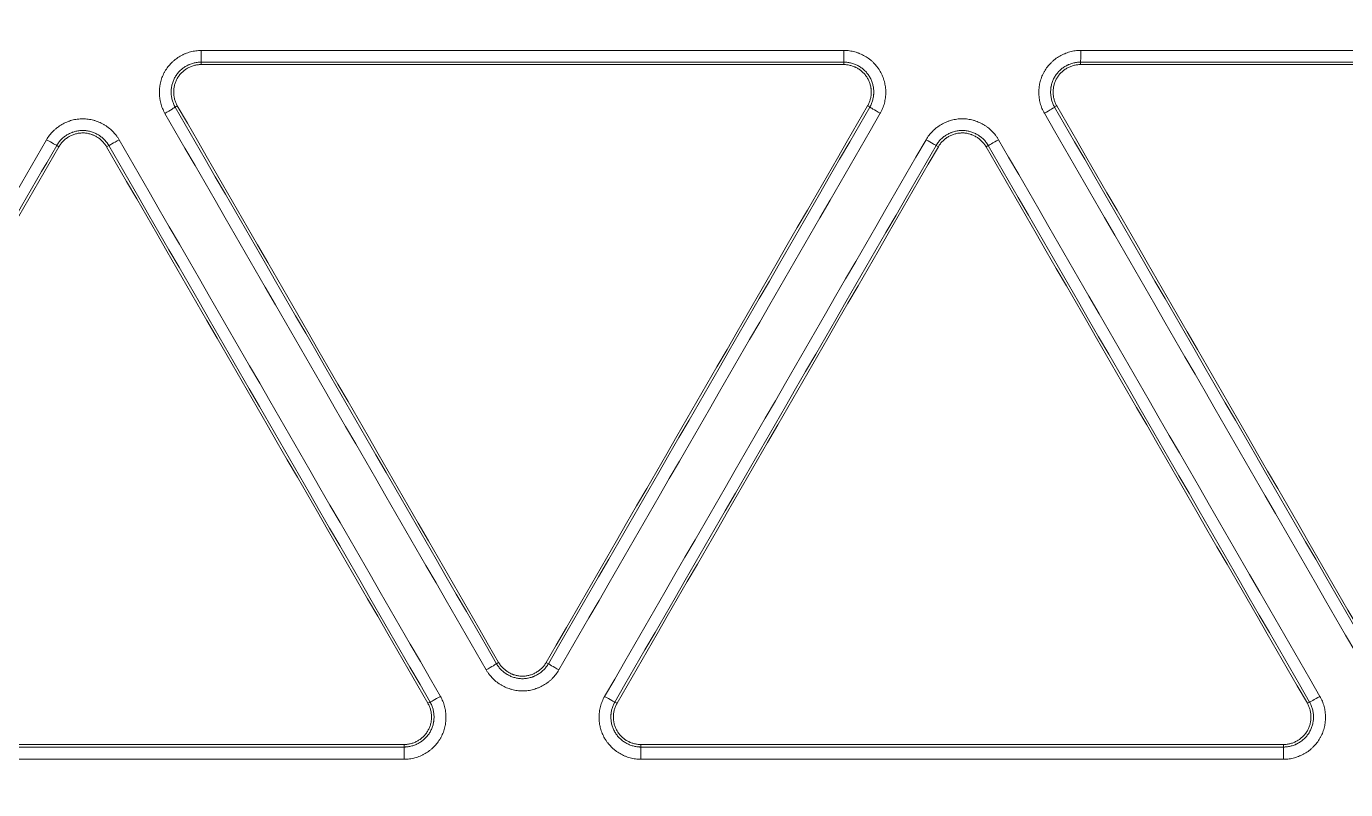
# Model space of a CAD drawing. Header units: inches. Extents: x 405346 to 489838, y -25612 to 14934.
# Drawn here: x 467329.5 to 467382, y 4139.4 to 4169.8 of the extents above; entities that cross this region are included whole.
import ezdxf

# ---------------------------------------------------------------- set-up
doc = ezdxf.new("R2010")
doc.units = ezdxf.units.IN
doc.header["$LTSCALE"] = 200
doc.header["$MEASUREMENT"] = 0
doc.linetypes.add('DH-HID2', pattern=[1.2, 0.8, -0.4])
doc.layers.add('FU-FURM', color=251, linetype='DH-HID2')
doc.layers.add('SS-EQ', color=2, linetype='Continuous', lineweight=20)

# ---------------------------------------------------------------- blocks, each defined once
blk = doc.blocks.new('FLLLL')
at = {"layer": 'FU-FURM'}
blk.add_arc((467631.305, 3335.773), 213.601, 91.35671, 179.233, dxfattribs=at)
blk = doc.blocks.new('4way무풍')
at = {"layer": 'SS-EQ'}
for p, q in [((92.203, -153.066), (92.203, -153.166)), ((117.778, -153.166), (117.778, -153.066)), ((127.2, -153.066), (127.2, -153.166)), ((91.255, -154.808), (91.169, -154.858)), ((118.812, -154.857), (118.726, -154.808)), ((126.252, -154.808), (126.165, -154.858)), ((86.544, -156.433), (86.457, -156.383)), ((88.526, -156.383), (88.44, -156.433)), ((121.541, -156.433), (121.454, -156.383)), ((123.523, -156.383), (123.437, -156.433)), ((103.956, -177.006), (104.043, -176.956)), ((105.938, -176.956), (106.024, -177.006)), ((101.227, -178.582), (101.314, -178.532)), ((108.667, -178.532), (108.754, -178.582)), ((136.224, -178.582), (136.31, -178.532)), ((100.279, -180.323), (100.279, -180.223)), ((109.701, -180.223), (109.701, -180.323)), ((135.276, -180.323), (135.276, -180.223))]:
    blk.add_line(p, q, dxfattribs=at)
for centre, major_axis, ratio, start_param, end_param in [((92.203, -152.592), (0, 0.474), 0.007835, 3.1765, 4.687672), ((117.778, -152.592), (0, -0.474), 0.010724, 0.034909, 1.548769), ((127.2, -152.592), (0, 0.474), 0.012055, 3.176502, 4.691646), ((90.758, -155.094), (-0.41, -0.237), 0.025637, 1.564613, 3.106675), ((119.222, -155.094), (-0.41, 0.237), 0.014072, 0.03491, 1.59116), ((125.755, -155.094), (0.41, 0.237), 0.024378, 4.711487, 6.248268), ((86.048, -156.146), (0.41, -0.237), 0.018951, 4.73132, 6.248272), ((88.936, -156.146), (0.41, 0.237), 0.025801, 3.176511, 4.705801), ((121.044, -156.146), (-0.41, 0.237), 0.014028, 1.591243, 3.106683), ((123.933, -156.146), (-0.41, -0.237), 0.024592, 0.034917, 1.56935), ((103.546, -177.242), (-0.41, -0.237), 0.028063, 1.562443, 3.106672), ((106.435, -177.242), (-0.41, 0.237), 0.020944, 0.034914, 1.59102), ((101.724, -178.294), (0.41, 0.237), 0.028254, 3.176513, 4.703657), ((108.257, -178.294), (-0.41, 0.237), 0.020967, 1.591114, 3.106678), ((136.72, -178.295), (-0.41, -0.237), 0.027013, 0.034919, 1.566608), ((100.279, -180.796), (0, -0.474), 0.006266, 1.541345, 3.106763), ((109.701, -180.796), (0, -0.474), 0.007032, 1.542076, 3.106608), ((135.276, -180.796), (0, 0.474), 0.009449, 4.686145, 6.248335)]:
    blk.add_ellipse(centre, major_axis=major_axis, ratio=ratio, start_param=start_param, end_param=end_param, dxfattribs=at)
for points, knots in [([(346.359, 0), (346.359, -27.812), (346.359, -55.624), (346.359, -97.341), (346.359, -111.247), (346.359, -139.059), (346.359, -152.965), (346.359, -180.777), (346.359, -194.683), (346.359, -222.494), (346.359, -236.4), (346.359, -257.259), (346.358, -264.212), (346.359, -272.903), (346.359, -274.641), (346.359, -277.249), (346.359, -278.118), (346.358, -279.856), (346.358, -280.725), (346.358, -282.029), (346.358, -282.463), (346.358, -283.333), (346.359, -283.767), (346.359, -284.419), (346.359, -284.636), (346.359, -285.071), (346.358, -285.288), (346.355, -285.723), (346.353, -285.94), (346.346, -286.374), (346.341, -286.592), (346.322, -287.243), (346.305, -287.678), (346.262, -288.546), (346.236, -288.98), (346.174, -289.849), (346.138, -290.283), (346.078, -290.934), (346.057, -291.151), (346.012, -291.585), (345.894, -292.666), (345.748, -293.741), (345.479, -295.45), (345.327, -296.299), (344.817, -298.834), (344.407, -300.505), (343.687, -302.982), (343.172, -304.624), (342.294, -307.059), (341.638, -308.663), (341.119, -309.858), (340.941, -310.256), (340.714, -310.751), (340.668, -310.85), (340.576, -311.047), (340.437, -311.343), (339.919, -312.422), (339.029, -314.158), (338.177, -315.66), (336.854, -317.881), (335.912, -319.32), (334.41, -321.418), (333.379, -322.796), (331.741, -324.801), (330.589, -326.095), (329.702, -327.051), (329.403, -327.366), (329.024, -327.758), (328.947, -327.836), (328.795, -327.992), (328.566, -328.224), (327.719, -329.07), (326.303, -330.412), (324.35, -332.111), (322.332, -333.722), (320.944, -334.738), (319.535, -335.724), (318.819, -336.202), (317.367, -337.13), (315.893, -338.028), (314.376, -338.866), (313.222, -339.473), (312.835, -339.671), (312.249, -339.963), (312.054, -340.059), (311.662, -340.249), (309.896, -341.094), (308.103, -341.848), (305.68, -342.75), (304.055, -343.316), (302.408, -343.813), (299.923, -344.506), (298.245, -344.898), (295.697, -345.382), (294.842, -345.525), (293.766, -345.682), (293.551, -345.712), (293.12, -345.771), (292.903, -345.799), (292.254, -345.88), (291.821, -345.929), (290.523, -346.062), (289.657, -346.132), (288.357, -346.21), (287.924, -346.232), (287.057, -346.265), (286.624, -346.277), (285.974, -346.288), (285.757, -346.291), (285.323, -346.293), (285.107, -346.294), (284.673, -346.294), (284.456, -346.294), (284.023, -346.294), (283.806, -346.293), (283.156, -346.293), (282.722, -346.293), (281.855, -346.293), (281.421, -346.293), (280.121, -346.293), (279.253, -346.294), (277.519, -346.294), (276.652, -346.294), (274.051, -346.294), (272.316, -346.294), (267.113, -346.294), (263.645, -346.293), (256.708, -346.293), (253.239, -346.294), (242.833, -346.294), (235.896, -346.294), (222.022, -346.294), (215.084, -346.294), (194.273, -346.294), (180.399, -346.294), (152.65, -346.294), (138.775, -346.294), (111.027, -346.294), (97.152, -346.294), (69.404, -346.294), (55.529, -346.294), (34.718, -346.294), (27.78, -346.294), (13.906, -346.294), (6.969, -346.294), (0.032, -346.294)], [0, 0, 0, 0, 0.125, 0.125, 0.1875, 0.1875, 0.25, 0.25, 0.3125, 0.3125, 0.375, 0.375, 0.40625, 0.40625, 0.414063, 0.414063, 0.417969, 0.417969, 0.421875, 0.421875, 0.423828, 0.423828, 0.425781, 0.425781, 0.426758, 0.426758, 0.427734, 0.427734, 0.428711, 0.428711, 0.429688, 0.429688, 0.431641, 0.431641, 0.433594, 0.433594, 0.435547, 0.435547, 0.436523, 0.436523, 0.4375, 0.441406, 0.441406, 0.445313, 0.445313, 0.453125, 0.453125, 0.457031, 0.460938, 0.464844, 0.464844, 0.466797, 0.466797, 0.467285, 0.467285, 0.467773, 0.46875, 0.472656, 0.476563, 0.476563, 0.484375, 0.484375, 0.488281, 0.492188, 0.496094, 0.496094, 0.498047, 0.498047, 0.498535, 0.498535, 0.499023, 0.5, 0.503906, 0.507813, 0.511719, 0.515625, 0.515625, 0.519531, 0.519531, 0.523438, 0.527344, 0.527344, 0.529297, 0.529297, 0.530273, 0.530273, 0.53125, 0.539063, 0.539063, 0.542969, 0.546875, 0.546875, 0.554688, 0.554688, 0.558594, 0.558594, 0.55957, 0.55957, 0.560547, 0.560547, 0.5625, 0.5625, 0.566406, 0.566406, 0.568359, 0.568359, 0.570313, 0.570313, 0.571289, 0.571289, 0.572266, 0.572266, 0.573242, 0.573242, 0.574219, 0.574219, 0.576172, 0.576172, 0.578125, 0.578125, 0.582031, 0.582031, 0.585938, 0.585938, 0.59375, 0.59375, 0.609375, 0.609375, 0.625, 0.625, 0.65625, 0.65625, 0.6875, 0.6875, 0.75, 0.75, 0.8125, 0.8125, 0.875, 0.875, 0.9375, 0.9375, 0.96875, 0.96875, 1, 1, 1, 1]), ([(0.032, -345.099), (6.961, -345.099), (13.891, -345.099), (27.75, -345.099), (34.679, -345.099), (55.467, -345.099), (69.326, -345.098), (97.044, -345.098), (110.903, -345.097), (138.621, -345.096), (152.48, -345.096), (180.197, -345.094), (194.056, -345.092), (214.845, -345.09), (221.774, -345.089), (235.633, -345.086), (242.562, -345.085), (256.421, -345.082), (263.351, -345.081), (272.013, -345.079), (273.745, -345.079), (276.343, -345.079), (277.21, -345.078), (278.942, -345.078), (279.808, -345.077), (281.107, -345.076), (281.541, -345.076), (282.407, -345.076), (282.84, -345.076), (283.706, -345.076), (284.139, -345.076), (284.789, -345.074), (285.005, -345.074), (285.438, -345.071), (285.655, -345.069), (286.304, -345.06), (286.737, -345.049), (287.602, -345.017), (288.034, -344.997), (289.33, -344.922), (290.194, -344.853), (291.488, -344.722), (291.92, -344.673), (292.566, -344.593), (292.782, -344.566), (293.212, -344.508), (294.286, -344.358), (295.351, -344.18), (297.891, -343.699), (299.563, -343.307), (302.039, -342.615), (303.679, -342.118), (305.297, -341.551), (307.709, -340.648), (309.296, -339.976), (311.056, -339.138), (311.349, -338.996), (311.641, -338.853), (311.836, -338.756), (311.933, -338.707), (312.418, -338.464), (312.803, -338.265), (313.951, -337.656), (314.704, -337.236), (316.19, -336.364), (316.921, -335.913), (318.363, -334.982), (319.073, -334.502), (320.472, -333.511), (321.849, -332.491), (323.849, -330.872), (325.784, -329.163), (327.03, -327.964), (327.795, -327.195), (327.947, -327.041), (328.25, -326.729), (328.401, -326.573), (328.849, -326.102), (329.145, -325.785), (330.019, -324.826), (331.153, -323.527), (332.763, -321.515), (333.776, -320.132), (334.759, -318.728), (335.235, -318.016), (336.157, -316.57), (336.603, -315.837), (337.465, -314.35), (338.296, -312.842), (339.065, -311.291), (339.481, -310.406), (339.527, -310.308), (339.618, -310.111), (339.754, -309.815), (340.065, -309.123), (340.322, -308.527), (340.821, -307.331), (341.451, -305.727), (342.288, -303.291), (342.776, -301.648), (343.454, -299.169), (343.836, -297.496), (344.302, -294.959), (344.439, -294.108), (344.619, -292.825), (344.702, -292.181), (344.786, -291.427), (344.82, -291.104), (344.842, -290.888), (344.853, -290.779), (344.946, -289.807), (345.01, -288.942), (345.078, -287.644), (345.096, -287.212), (345.116, -286.563), (345.122, -286.347), (345.13, -285.914), (345.133, -285.698), (345.138, -285.266), (345.139, -285.049), (345.14, -284.617), (345.14, -284.4), (345.141, -283.752), (345.141, -283.319), (345.141, -282.67), (345.141, -282.454), (345.141, -282.021), (345.141, -281.805), (345.142, -281.156), (345.142, -280.724), (345.143, -279.426), (345.143, -278.561), (345.144, -276.831), (345.144, -275.966), (345.145, -273.37), (345.145, -271.64), (345.146, -262.989), (345.148, -256.069), (345.152, -235.306), (345.154, -221.465), (345.157, -193.782), (345.159, -179.94), (345.161, -152.257), (345.161, -138.416), (345.162, -110.732), (345.163, -69.208), (345.164, -27.683), (345.164, 0)], [0, 0, 0, 0, 0.03125, 0.03125, 0.0625, 0.0625, 0.125, 0.125, 0.1875, 0.1875, 0.25, 0.25, 0.3125, 0.3125, 0.34375, 0.34375, 0.375, 0.375, 0.40625, 0.40625, 0.414063, 0.414063, 0.417969, 0.417969, 0.421875, 0.421875, 0.423828, 0.423828, 0.425781, 0.425781, 0.427734, 0.427734, 0.428711, 0.428711, 0.429688, 0.429688, 0.431641, 0.431641, 0.433594, 0.433594, 0.4375, 0.4375, 0.439453, 0.439453, 0.44043, 0.44043, 0.441406, 0.445313, 0.445313, 0.453125, 0.453125, 0.457031, 0.460938, 0.460938, 0.46875, 0.46875, 0.469727, 0.470215, 0.470215, 0.470703, 0.470703, 0.472656, 0.472656, 0.476563, 0.476563, 0.480469, 0.480469, 0.484375, 0.484375, 0.488281, 0.492188, 0.496094, 0.5, 0.5, 0.500977, 0.500977, 0.501953, 0.501953, 0.503906, 0.503906, 0.507813, 0.511719, 0.515625, 0.515625, 0.519531, 0.519531, 0.523438, 0.523438, 0.527344, 0.53125, 0.53125, 0.531738, 0.531738, 0.532227, 0.533203, 0.535156, 0.535156, 0.539063, 0.542969, 0.546875, 0.546875, 0.554688, 0.554688, 0.558594, 0.558594, 0.560547, 0.561523, 0.562012, 0.562012, 0.5625, 0.5625, 0.566406, 0.566406, 0.568359, 0.568359, 0.569336, 0.569336, 0.570313, 0.570313, 0.571289, 0.571289, 0.572266, 0.572266, 0.574219, 0.574219, 0.575195, 0.575195, 0.576172, 0.576172, 0.578125, 0.578125, 0.582031, 0.582031, 0.585938, 0.585938, 0.59375, 0.59375, 0.625, 0.625, 0.6875, 0.6875, 0.75, 0.75, 0.8125, 0.8125, 0.875, 1, 1, 1, 1]), ([(90.762, -155.106), (90.725, -155.042), (90.693, -154.977), (90.638, -154.843), (90.615, -154.775), (90.588, -154.669), (90.579, -154.634), (90.569, -154.58), (90.566, -154.562), (90.56, -154.526), (90.557, -154.507), (90.546, -154.417), (90.536, -154.273), (90.545, -154.128), (90.557, -154.037), (90.56, -154.019), (90.566, -153.983), (90.569, -153.965), (90.579, -153.911), (90.587, -153.876), (90.615, -153.771), (90.638, -153.702), (90.679, -153.601), (90.694, -153.568), (90.726, -153.503), (90.744, -153.47), (90.798, -153.375), (90.879, -153.255), (90.975, -153.146), (91.04, -153.082), (91.053, -153.069), (91.08, -153.044), (91.094, -153.032), (91.135, -152.996), (91.163, -152.973), (91.25, -152.907), (91.31, -152.867), (91.404, -152.812), (91.452, -152.786), (91.502, -152.763), (91.535, -152.748), (91.552, -152.74), (91.636, -152.705), (91.774, -152.658), (91.915, -152.629), (92.024, -152.614), (92.06, -152.61), (92.133, -152.605), (92.17, -152.604), (92.207, -152.604)], [0, 0, 0, 0, 0.0625, 0.0625, 0.125, 0.125, 0.15625, 0.15625, 0.171875, 0.171875, 0.1875, 0.1875, 0.25, 0.3125, 0.3125, 0.328125, 0.328125, 0.34375, 0.34375, 0.375, 0.375, 0.4375, 0.4375, 0.46875, 0.46875, 0.5, 0.5, 0.5625, 0.625, 0.625, 0.640625, 0.640625, 0.65625, 0.65625, 0.6875, 0.6875, 0.75, 0.75, 0.78125, 0.796875, 0.796875, 0.8125, 0.8125, 0.875, 0.9375, 0.9375, 0.96875, 0.96875, 1, 1, 1, 1]), ([(117.783, -152.603), (117.856, -152.603), (117.929, -152.608), (118.072, -152.627), (118.143, -152.642), (118.248, -152.67), (118.283, -152.681), (118.335, -152.699), (118.352, -152.705), (118.387, -152.718), (118.404, -152.725), (118.488, -152.76), (118.617, -152.824), (118.738, -152.905), (118.811, -152.96), (118.826, -152.971), (118.854, -152.995), (118.896, -153.03), (118.936, -153.067), (119.013, -153.143), (119.061, -153.198), (119.127, -153.284), (119.148, -153.313), (119.189, -153.374), (119.209, -153.405), (119.263, -153.5), (119.327, -153.63), (119.373, -153.768), (119.397, -153.856), (119.401, -153.873), (119.409, -153.909), (119.413, -153.927), (119.423, -153.981), (119.429, -154.017), (119.443, -154.125), (119.448, -154.197), (119.448, -154.306), (119.446, -154.36), (119.442, -154.415), (119.438, -154.451), (119.436, -154.47), (119.425, -154.56), (119.397, -154.703), (119.351, -154.84), (119.31, -154.941), (119.295, -154.975), (119.263, -155.04), (119.245, -155.073), (119.227, -155.105)], [0, 0, 0, 0, 0.0625, 0.0625, 0.125, 0.125, 0.15625, 0.15625, 0.171875, 0.171875, 0.1875, 0.1875, 0.25, 0.3125, 0.3125, 0.328125, 0.328125, 0.34375, 0.375, 0.375, 0.4375, 0.4375, 0.46875, 0.46875, 0.5, 0.5, 0.5625, 0.625, 0.625, 0.640625, 0.640625, 0.65625, 0.65625, 0.6875, 0.6875, 0.75, 0.75, 0.78125, 0.796875, 0.796875, 0.8125, 0.8125, 0.875, 0.9375, 0.9375, 0.96875, 0.96875, 1, 1, 1, 1]), ([(125.761, -155.104), (125.724, -155.041), (125.692, -154.975), (125.637, -154.841), (125.614, -154.773), (125.586, -154.667), (125.578, -154.632), (125.567, -154.578), (125.564, -154.56), (125.558, -154.524), (125.556, -154.506), (125.544, -154.415), (125.535, -154.271), (125.544, -154.126), (125.556, -154.035), (125.558, -154.017), (125.564, -153.981), (125.567, -153.963), (125.578, -153.909), (125.586, -153.874), (125.614, -153.769), (125.637, -153.7), (125.678, -153.6), (125.693, -153.566), (125.725, -153.501), (125.742, -153.468), (125.797, -153.373), (125.878, -153.253), (125.974, -153.144), (126.039, -153.08), (126.052, -153.067), (126.079, -153.043), (126.092, -153.03), (126.134, -152.994), (126.162, -152.971), (126.249, -152.905), (126.309, -152.865), (126.403, -152.81), (126.451, -152.785), (126.5, -152.761), (126.534, -152.746), (126.551, -152.739), (126.635, -152.703), (126.772, -152.656), (126.914, -152.627), (127.022, -152.612), (127.059, -152.609), (127.132, -152.603), (127.169, -152.602), (127.205, -152.602)], [0, 0, 0, 0, 0.0625, 0.0625, 0.125, 0.125, 0.15625, 0.15625, 0.171875, 0.171875, 0.1875, 0.1875, 0.25, 0.3125, 0.3125, 0.328125, 0.328125, 0.34375, 0.34375, 0.375, 0.375, 0.4375, 0.4375, 0.46875, 0.46875, 0.5, 0.5, 0.5625, 0.625, 0.625, 0.640625, 0.640625, 0.65625, 0.65625, 0.6875, 0.6875, 0.75, 0.75, 0.78125, 0.796875, 0.796875, 0.8125, 0.8125, 0.875, 0.9375, 0.9375, 0.96875, 0.96875, 1, 1, 1, 1]), ([(127.205, -152.602), (131.468, -152.602), (135.731, -152.602), (144.257, -152.601), (148.52, -152.601), (152.782, -152.6)], [0, 0, 0, 0, 0.5, 0.5, 1, 1, 1, 1]), ([(92.203, -153.066), (92.2, -153.066), (92.196, -153.066), (92.19, -153.066), (92.18, -153.066), (92.17, -153.066), (92.15, -153.067), (92.137, -153.068), (92.098, -153.07), (92.072, -153.073), (91.995, -153.084), (91.893, -153.105), (91.795, -153.139), (91.734, -153.164), (91.722, -153.169), (91.698, -153.18), (91.663, -153.197), (91.629, -153.216), (91.561, -153.255), (91.518, -153.283), (91.456, -153.331), (91.436, -153.347), (91.396, -153.381), (91.377, -153.399), (91.321, -153.454), (91.287, -153.493), (91.223, -153.575), (91.194, -153.618), (91.155, -153.686), (91.143, -153.709), (91.12, -153.756), (91.109, -153.78), (91.08, -153.852), (91.064, -153.901), (91.044, -153.977), (91.035, -154.015), (91.028, -154.053), (91.024, -154.079), (91.022, -154.092), (91.014, -154.157), (91.008, -154.261), (91.014, -154.364), (91.024, -154.442), (91.028, -154.468), (91.038, -154.519), (91.044, -154.545), (91.064, -154.62), (91.08, -154.669), (91.11, -154.741), (91.126, -154.777), (91.147, -154.817), (91.158, -154.838), (91.162, -154.846), (91.166, -154.852), (91.167, -154.855), (91.169, -154.858)], [0, 0, 0, 0, 0.003906, 0.003906, 0.007812, 0.015625, 0.015625, 0.03125, 0.03125, 0.0625, 0.0625, 0.125, 0.1875, 0.1875, 0.203125, 0.203125, 0.21875, 0.25, 0.25, 0.3125, 0.3125, 0.34375, 0.34375, 0.375, 0.375, 0.4375, 0.4375, 0.5, 0.5, 0.53125, 0.53125, 0.5625, 0.5625, 0.625, 0.625, 0.65625, 0.671875, 0.671875, 0.6875, 0.6875, 0.75, 0.8125, 0.8125, 0.84375, 0.84375, 0.875, 0.875, 0.9375, 0.9375, 0.96875, 0.984375, 0.992188, 0.996094, 0.996094, 1, 1, 1, 1]), ([(91.255, -154.808), (91.231, -154.766), (91.21, -154.723), (91.174, -154.634), (91.144, -154.544), (91.126, -154.451), (91.117, -154.379), (91.114, -154.355), (91.111, -154.308), (91.111, -154.284), (91.111, -154.213), (91.114, -154.165), (91.123, -154.094), (91.127, -154.071), (91.136, -154.024), (91.141, -154), (91.159, -153.931), (91.189, -153.84), (91.231, -153.755), (91.267, -153.693), (91.28, -153.672), (91.307, -153.633), (91.321, -153.613), (91.364, -153.557), (91.396, -153.521), (91.447, -153.471), (91.473, -153.447), (91.5, -153.424), (91.519, -153.409), (91.528, -153.401), (91.576, -153.365), (91.656, -153.312), (91.741, -153.27), (91.807, -153.242), (91.829, -153.234), (91.875, -153.218), (91.898, -153.211), (91.967, -153.192), (92.013, -153.182), (92.107, -153.17), (92.155, -153.166), (92.203, -153.166)], [0, 0, 0, 0, 0.0625, 0.0625, 0.125, 0.1875, 0.1875, 0.21875, 0.21875, 0.25, 0.25, 0.3125, 0.3125, 0.34375, 0.34375, 0.375, 0.375, 0.4375, 0.5, 0.5, 0.53125, 0.53125, 0.5625, 0.5625, 0.625, 0.625, 0.65625, 0.671875, 0.671875, 0.6875, 0.6875, 0.75, 0.8125, 0.8125, 0.84375, 0.84375, 0.875, 0.875, 0.9375, 0.9375, 1, 1, 1, 1]), ([(118.812, -154.857), (118.813, -154.855), (118.815, -154.852), (118.818, -154.846), (118.823, -154.837), (118.828, -154.829), (118.837, -154.811), (118.843, -154.8), (118.86, -154.764), (118.871, -154.74), (118.9, -154.668), (118.933, -154.57), (118.953, -154.468), (118.961, -154.403), (118.962, -154.39), (118.965, -154.364), (118.966, -154.351), (118.968, -154.312), (118.969, -154.286), (118.969, -154.208), (118.966, -154.156), (118.956, -154.079), (118.952, -154.053), (118.942, -154.002), (118.936, -153.976), (118.916, -153.9), (118.9, -153.851), (118.861, -153.755), (118.838, -153.708), (118.799, -153.64), (118.785, -153.618), (118.756, -153.575), (118.74, -153.554), (118.693, -153.492), (118.658, -153.453), (118.603, -153.399), (118.574, -153.372), (118.544, -153.347), (118.524, -153.33), (118.514, -153.322), (118.462, -153.283), (118.375, -153.225), (118.282, -153.179), (118.21, -153.149), (118.186, -153.139), (118.136, -153.122), (118.111, -153.115), (118.036, -153.094), (117.985, -153.084), (117.908, -153.073), (117.869, -153.069), (117.824, -153.067), (117.801, -153.066), (117.791, -153.066), (117.784, -153.066), (117.781, -153.066), (117.778, -153.066)], [0, 0, 0, 0, 0.003906, 0.003906, 0.007812, 0.015625, 0.015625, 0.03125, 0.03125, 0.0625, 0.0625, 0.125, 0.1875, 0.1875, 0.203125, 0.203125, 0.21875, 0.21875, 0.25, 0.25, 0.3125, 0.3125, 0.34375, 0.34375, 0.375, 0.375, 0.4375, 0.4375, 0.5, 0.5, 0.53125, 0.53125, 0.5625, 0.5625, 0.625, 0.625, 0.65625, 0.671875, 0.671875, 0.6875, 0.6875, 0.75, 0.8125, 0.8125, 0.84375, 0.84375, 0.875, 0.875, 0.9375, 0.9375, 0.96875, 0.984375, 0.992188, 0.996094, 0.996094, 1, 1, 1, 1]), ([(117.778, -153.166), (117.826, -153.166), (117.874, -153.17), (117.969, -153.183), (118.062, -153.202), (118.152, -153.233), (118.207, -153.256), (118.218, -153.261), (118.24, -153.271), (118.272, -153.286), (118.304, -153.303), (118.366, -153.339), (118.405, -153.365), (118.462, -153.408), (118.481, -153.424), (118.517, -153.455), (118.534, -153.471), (118.585, -153.522), (118.648, -153.593), (118.702, -153.672), (118.738, -153.734), (118.749, -153.756), (118.77, -153.799), (118.78, -153.82), (118.807, -153.886), (118.821, -153.931), (118.839, -154), (118.847, -154.035), (118.854, -154.07), (118.857, -154.094), (118.859, -154.106), (118.867, -154.166), (118.873, -154.261), (118.867, -154.356), (118.858, -154.427), (118.854, -154.45), (118.845, -154.498), (118.839, -154.521), (118.821, -154.59), (118.806, -154.635), (118.771, -154.723), (118.75, -154.766), (118.726, -154.808)], [0, 0, 0, 0, 0.0625, 0.0625, 0.125, 0.1875, 0.1875, 0.203125, 0.203125, 0.21875, 0.25, 0.25, 0.3125, 0.3125, 0.34375, 0.34375, 0.375, 0.375, 0.4375, 0.5, 0.5, 0.53125, 0.53125, 0.5625, 0.5625, 0.625, 0.625, 0.65625, 0.671875, 0.671875, 0.6875, 0.6875, 0.75, 0.8125, 0.8125, 0.84375, 0.84375, 0.875, 0.875, 0.9375, 0.9375, 1, 1, 1, 1]), ([(127.2, -153.066), (127.196, -153.066), (127.193, -153.066), (127.187, -153.066), (127.177, -153.066), (127.167, -153.066), (127.147, -153.067), (127.134, -153.068), (127.095, -153.07), (127.069, -153.073), (126.991, -153.084), (126.89, -153.105), (126.792, -153.139), (126.731, -153.164), (126.719, -153.169), (126.695, -153.18), (126.66, -153.197), (126.626, -153.216), (126.558, -153.255), (126.515, -153.283), (126.453, -153.331), (126.433, -153.347), (126.393, -153.381), (126.374, -153.399), (126.318, -153.454), (126.284, -153.493), (126.22, -153.575), (126.191, -153.618), (126.152, -153.686), (126.14, -153.709), (126.117, -153.756), (126.106, -153.78), (126.077, -153.852), (126.06, -153.901), (126.041, -153.977), (126.032, -154.015), (126.025, -154.053), (126.021, -154.079), (126.019, -154.092), (126.011, -154.157), (126.004, -154.261), (126.011, -154.364), (126.021, -154.442), (126.025, -154.468), (126.035, -154.519), (126.041, -154.545), (126.061, -154.62), (126.077, -154.669), (126.107, -154.741), (126.122, -154.777), (126.143, -154.818), (126.154, -154.838), (126.159, -154.846), (126.162, -154.852), (126.164, -154.855), (126.165, -154.858)], [0, 0, 0, 0, 0.003906, 0.003906, 0.007813, 0.015625, 0.015625, 0.03125, 0.03125, 0.0625, 0.0625, 0.125, 0.1875, 0.1875, 0.203125, 0.203125, 0.21875, 0.25, 0.25, 0.3125, 0.3125, 0.34375, 0.34375, 0.375, 0.375, 0.4375, 0.4375, 0.5, 0.5, 0.53125, 0.53125, 0.5625, 0.5625, 0.625, 0.625, 0.65625, 0.671875, 0.671875, 0.6875, 0.6875, 0.75, 0.8125, 0.8125, 0.84375, 0.84375, 0.875, 0.875, 0.9375, 0.9375, 0.96875, 0.984375, 0.992188, 0.996094, 0.996094, 1, 1, 1, 1]), ([(126.252, -154.808), (126.228, -154.766), (126.207, -154.723), (126.171, -154.634), (126.141, -154.544), (126.123, -154.451), (126.114, -154.379), (126.111, -154.355), (126.108, -154.308), (126.107, -154.284), (126.108, -154.213), (126.111, -154.165), (126.12, -154.094), (126.123, -154.071), (126.133, -154.024), (126.138, -154), (126.156, -153.931), (126.186, -153.84), (126.228, -153.755), (126.264, -153.693), (126.277, -153.672), (126.304, -153.632), (126.317, -153.613), (126.361, -153.557), (126.393, -153.521), (126.443, -153.471), (126.47, -153.447), (126.497, -153.424), (126.516, -153.409), (126.525, -153.401), (126.573, -153.365), (126.652, -153.312), (126.738, -153.27), (126.804, -153.242), (126.826, -153.234), (126.872, -153.218), (126.894, -153.211), (126.963, -153.192), (127.01, -153.182), (127.104, -153.17), (127.152, -153.166), (127.2, -153.166)], [0, 0, 0, 0, 0.0625, 0.0625, 0.125, 0.1875, 0.1875, 0.21875, 0.21875, 0.25, 0.25, 0.3125, 0.3125, 0.34375, 0.34375, 0.375, 0.375, 0.4375, 0.5, 0.5, 0.53125, 0.53125, 0.5625, 0.5625, 0.625, 0.625, 0.65625, 0.671875, 0.671875, 0.6875, 0.6875, 0.75, 0.8125, 0.8125, 0.84375, 0.84375, 0.875, 0.875, 0.9375, 0.9375, 1, 1, 1, 1]), ([(152.774, -153.066), (148.512, -153.066), (144.25, -153.066), (135.725, -153.066), (131.462, -153.066), (127.2, -153.066)], [0, 0, 0, 0, 0.5, 0.5, 1, 1, 1, 1]), ([(152.775, -153.166), (148.512, -153.166), (144.25, -153.166), (135.725, -153.166), (131.462, -153.166), (127.2, -153.166)], [0, 0, 0, 0, 0.5, 0.5, 1, 1, 1, 1]), ([(86.051, -156.158), (86.087, -156.095), (86.128, -156.034), (86.217, -155.92), (86.265, -155.866), (86.342, -155.789), (86.369, -155.764), (86.41, -155.728), (86.424, -155.716), (86.452, -155.693), (86.467, -155.682), (86.539, -155.626), (86.66, -155.546), (86.79, -155.481), (86.874, -155.446), (86.891, -155.439), (86.926, -155.426), (86.943, -155.42), (86.994, -155.402), (87.029, -155.392), (87.134, -155.363), (87.205, -155.349), (87.313, -155.334), (87.349, -155.331), (87.422, -155.326), (87.459, -155.324), (87.568, -155.324), (87.713, -155.334), (87.855, -155.363), (87.943, -155.387), (87.96, -155.392), (87.995, -155.403), (88.013, -155.408), (88.065, -155.426), (88.099, -155.439), (88.199, -155.481), (88.264, -155.513), (88.358, -155.568), (88.405, -155.596), (88.45, -155.627), (88.48, -155.649), (88.494, -155.66), (88.567, -155.715), (88.677, -155.81), (88.773, -155.919), (88.84, -156.005), (88.861, -156.034), (88.902, -156.095), (88.921, -156.126), (88.94, -156.158)], [0, 0, 0, 0, 0.0625, 0.0625, 0.125, 0.125, 0.15625, 0.15625, 0.171875, 0.171875, 0.1875, 0.1875, 0.25, 0.3125, 0.3125, 0.328125, 0.328125, 0.34375, 0.34375, 0.375, 0.375, 0.4375, 0.4375, 0.46875, 0.46875, 0.5, 0.5, 0.5625, 0.625, 0.625, 0.640625, 0.640625, 0.65625, 0.65625, 0.6875, 0.6875, 0.75, 0.75, 0.78125, 0.796875, 0.796875, 0.8125, 0.8125, 0.875, 0.9375, 0.9375, 0.96875, 0.96875, 1, 1, 1, 1]), ([(121.049, -156.157), (121.086, -156.093), (121.127, -156.033), (121.215, -155.918), (121.263, -155.864), (121.34, -155.787), (121.367, -155.762), (121.409, -155.726), (121.423, -155.714), (121.451, -155.691), (121.465, -155.68), (121.538, -155.625), (121.658, -155.544), (121.788, -155.48), (121.873, -155.445), (121.89, -155.438), (121.924, -155.425), (121.941, -155.419), (121.993, -155.401), (122.028, -155.39), (122.133, -155.362), (122.203, -155.347), (122.311, -155.333), (122.347, -155.329), (122.42, -155.324), (122.457, -155.323), (122.567, -155.323), (122.711, -155.333), (122.853, -155.361), (122.941, -155.385), (122.959, -155.39), (122.994, -155.401), (123.011, -155.407), (123.063, -155.425), (123.097, -155.438), (123.198, -155.48), (123.263, -155.512), (123.357, -155.566), (123.403, -155.595), (123.448, -155.626), (123.478, -155.647), (123.493, -155.658), (123.566, -155.713), (123.675, -155.809), (123.771, -155.917), (123.838, -156.003), (123.859, -156.033), (123.9, -156.094), (123.92, -156.125), (123.938, -156.157)], [0, 0, 0, 0, 0.0625, 0.0625, 0.125, 0.125, 0.15625, 0.15625, 0.171875, 0.171875, 0.1875, 0.1875, 0.25, 0.3125, 0.3125, 0.328125, 0.328125, 0.34375, 0.34375, 0.375, 0.375, 0.4375, 0.4375, 0.46875, 0.46875, 0.5, 0.5, 0.5625, 0.625, 0.625, 0.640625, 0.640625, 0.65625, 0.65625, 0.6875, 0.6875, 0.75, 0.75, 0.78125, 0.796875, 0.796875, 0.8125, 0.8125, 0.875, 0.9375, 0.9375, 0.96875, 0.96875, 1, 1, 1, 1]), ([(88.526, -156.383), (88.525, -156.38), (88.523, -156.378), (88.52, -156.372), (88.515, -156.363), (88.509, -156.355), (88.499, -156.338), (88.492, -156.327), (88.47, -156.295), (88.455, -156.273), (88.407, -156.212), (88.338, -156.134), (88.259, -156.066), (88.207, -156.027), (88.197, -156.019), (88.175, -156.004), (88.143, -155.981), (88.11, -155.961), (88.042, -155.922), (87.996, -155.899), (87.924, -155.869), (87.9, -155.859), (87.85, -155.842), (87.825, -155.835), (87.75, -155.814), (87.699, -155.803), (87.596, -155.789), (87.544, -155.786), (87.466, -155.786), (87.439, -155.787), (87.387, -155.79), (87.361, -155.793), (87.284, -155.803), (87.233, -155.814), (87.158, -155.834), (87.121, -155.846), (87.084, -155.859), (87.06, -155.869), (87.047, -155.874), (86.987, -155.899), (86.894, -155.945), (86.807, -156.003), (86.745, -156.05), (86.725, -156.067), (86.685, -156.101), (86.666, -156.119), (86.611, -156.174), (86.576, -156.212), (86.529, -156.274), (86.506, -156.305), (86.481, -156.344), (86.469, -156.363), (86.464, -156.372), (86.461, -156.377), (86.459, -156.38), (86.457, -156.383)], [0, 0, 0, 0, 0.003906, 0.003906, 0.007812, 0.015625, 0.015625, 0.03125, 0.03125, 0.0625, 0.0625, 0.125, 0.1875, 0.1875, 0.203125, 0.203125, 0.21875, 0.25, 0.25, 0.3125, 0.3125, 0.34375, 0.34375, 0.375, 0.375, 0.4375, 0.4375, 0.5, 0.5, 0.53125, 0.53125, 0.5625, 0.5625, 0.625, 0.625, 0.65625, 0.671875, 0.671875, 0.6875, 0.6875, 0.75, 0.8125, 0.8125, 0.84375, 0.84375, 0.875, 0.875, 0.9375, 0.9375, 0.96875, 0.984375, 0.992188, 0.996094, 0.996094, 1, 1, 1, 1]), ([(86.544, -156.433), (86.568, -156.392), (86.595, -156.352), (86.654, -156.276), (86.717, -156.205), (86.789, -156.143), (86.836, -156.106), (86.846, -156.099), (86.866, -156.085), (86.895, -156.065), (86.926, -156.046), (86.988, -156.01), (87.03, -155.989), (87.096, -155.962), (87.118, -155.953), (87.164, -155.938), (87.187, -155.931), (87.256, -155.912), (87.349, -155.893), (87.444, -155.886), (87.516, -155.886), (87.54, -155.887), (87.588, -155.89), (87.612, -155.893), (87.682, -155.902), (87.729, -155.912), (87.798, -155.931), (87.832, -155.941), (87.865, -155.954), (87.888, -155.962), (87.899, -155.967), (87.954, -155.99), (88.04, -156.032), (88.119, -156.085), (88.176, -156.128), (88.195, -156.144), (88.231, -156.175), (88.248, -156.191), (88.299, -156.242), (88.331, -156.277), (88.389, -156.352), (88.416, -156.392), (88.44, -156.433)], [0, 0, 0, 0, 0.0625, 0.0625, 0.125, 0.1875, 0.1875, 0.203125, 0.203125, 0.21875, 0.25, 0.25, 0.3125, 0.3125, 0.34375, 0.34375, 0.375, 0.375, 0.4375, 0.5, 0.5, 0.53125, 0.53125, 0.5625, 0.5625, 0.625, 0.625, 0.65625, 0.671875, 0.671875, 0.6875, 0.6875, 0.75, 0.8125, 0.8125, 0.84375, 0.84375, 0.875, 0.875, 0.9375, 0.9375, 1, 1, 1, 1]), ([(123.523, -156.383), (123.521, -156.38), (123.52, -156.378), (123.516, -156.372), (123.511, -156.363), (123.506, -156.355), (123.496, -156.338), (123.489, -156.327), (123.467, -156.295), (123.451, -156.274), (123.403, -156.212), (123.335, -156.134), (123.256, -156.066), (123.204, -156.027), (123.193, -156.019), (123.172, -156.004), (123.14, -155.981), (123.107, -155.961), (123.039, -155.922), (122.993, -155.899), (122.921, -155.869), (122.896, -155.86), (122.847, -155.842), (122.822, -155.835), (122.746, -155.814), (122.695, -155.804), (122.593, -155.789), (122.541, -155.786), (122.463, -155.786), (122.436, -155.787), (122.384, -155.79), (122.358, -155.793), (122.281, -155.804), (122.23, -155.814), (122.155, -155.834), (122.118, -155.846), (122.081, -155.859), (122.057, -155.869), (122.044, -155.874), (121.984, -155.899), (121.891, -155.945), (121.804, -156.003), (121.742, -156.05), (121.722, -156.067), (121.682, -156.101), (121.663, -156.119), (121.607, -156.174), (121.573, -156.212), (121.525, -156.274), (121.503, -156.305), (121.478, -156.344), (121.466, -156.363), (121.461, -156.372), (121.458, -156.377), (121.456, -156.38), (121.454, -156.383)], [0, 0, 0, 0, 0.003906, 0.003906, 0.007813, 0.015625, 0.015625, 0.03125, 0.03125, 0.0625, 0.0625, 0.125, 0.1875, 0.1875, 0.203125, 0.203125, 0.21875, 0.25, 0.25, 0.3125, 0.3125, 0.34375, 0.34375, 0.375, 0.375, 0.4375, 0.4375, 0.5, 0.5, 0.53125, 0.53125, 0.5625, 0.5625, 0.625, 0.625, 0.65625, 0.671875, 0.671875, 0.6875, 0.6875, 0.75, 0.8125, 0.8125, 0.84375, 0.84375, 0.875, 0.875, 0.9375, 0.9375, 0.96875, 0.984375, 0.992187, 0.996094, 0.996094, 1, 1, 1, 1]), ([(121.541, -156.433), (121.565, -156.392), (121.592, -156.352), (121.651, -156.276), (121.714, -156.205), (121.786, -156.143), (121.833, -156.106), (121.843, -156.099), (121.863, -156.085), (121.892, -156.065), (121.923, -156.046), (121.984, -156.01), (122.027, -155.989), (122.093, -155.962), (122.115, -155.953), (122.161, -155.938), (122.184, -155.931), (122.253, -155.912), (122.346, -155.893), (122.441, -155.886), (122.513, -155.886), (122.537, -155.887), (122.585, -155.89), (122.609, -155.893), (122.679, -155.902), (122.726, -155.912), (122.794, -155.931), (122.828, -155.941), (122.862, -155.954), (122.885, -155.962), (122.896, -155.967), (122.951, -155.99), (123.036, -156.032), (123.116, -156.085), (123.173, -156.128), (123.191, -156.144), (123.228, -156.175), (123.245, -156.191), (123.296, -156.242), (123.328, -156.277), (123.386, -156.352), (123.412, -156.392), (123.437, -156.433)], [0, 0, 0, 0, 0.0625, 0.0625, 0.125, 0.1875, 0.1875, 0.203125, 0.203125, 0.21875, 0.25, 0.25, 0.3125, 0.3125, 0.34375, 0.34375, 0.375, 0.375, 0.4375, 0.5, 0.5, 0.53125, 0.53125, 0.5625, 0.5625, 0.625, 0.625, 0.65625, 0.671875, 0.671875, 0.6875, 0.6875, 0.75, 0.8125, 0.8125, 0.84375, 0.84375, 0.875, 0.875, 0.9375, 0.9375, 1, 1, 1, 1]), ([(73.262, -178.309), (75.394, -174.617), (77.525, -170.926), (81.788, -163.542), (83.919, -159.85), (86.051, -156.158)], [0, 0, 0, 0, 0.5, 0.5, 1, 1, 1, 1]), ([(86.457, -156.383), (84.326, -160.075), (82.195, -163.766), (77.932, -171.149), (75.801, -174.84), (73.67, -178.532)], [0, 0, 0, 0, 0.5, 0.5, 1, 1, 1, 1]), ([(86.544, -156.433), (84.413, -160.125), (82.282, -163.816), (78.019, -171.199), (75.888, -174.891), (73.757, -178.582)], [0, 0, 0, 0, 0.5, 0.5, 1, 1, 1, 1]), ([(106.438, -177.256), (106.401, -177.319), (106.361, -177.38), (106.272, -177.494), (106.224, -177.548), (106.147, -177.625), (106.12, -177.65), (106.079, -177.686), (106.065, -177.698), (106.036, -177.721), (106.022, -177.732), (105.95, -177.788), (105.829, -177.868), (105.699, -177.933), (105.614, -177.968), (105.597, -177.975), (105.563, -177.988), (105.546, -177.994), (105.494, -178.012), (105.46, -178.022), (105.355, -178.051), (105.284, -178.065), (105.176, -178.08), (105.14, -178.084), (105.067, -178.088), (105.03, -178.09), (104.921, -178.09), (104.776, -178.08), (104.634, -178.051), (104.546, -178.027), (104.528, -178.022), (104.493, -178.011), (104.476, -178.006), (104.424, -177.988), (104.39, -177.975), (104.289, -177.933), (104.224, -177.901), (104.13, -177.846), (104.084, -177.818), (104.039, -177.787), (104.009, -177.765), (103.994, -177.754), (103.921, -177.699), (103.812, -177.604), (103.716, -177.495), (103.649, -177.409), (103.628, -177.38), (103.587, -177.319), (103.567, -177.288), (103.549, -177.256)], [0, 0, 0, 0, 0.0625, 0.0625, 0.125, 0.125, 0.15625, 0.15625, 0.171875, 0.171875, 0.1875, 0.1875, 0.25, 0.3125, 0.3125, 0.328125, 0.328125, 0.34375, 0.34375, 0.375, 0.375, 0.4375, 0.4375, 0.46875, 0.46875, 0.5, 0.5, 0.5625, 0.625, 0.625, 0.640625, 0.640625, 0.65625, 0.65625, 0.6875, 0.6875, 0.75, 0.75, 0.78125, 0.796875, 0.796875, 0.8125, 0.8125, 0.875, 0.9375, 0.9375, 0.96875, 0.96875, 1, 1, 1, 1]), ([(103.956, -177.006), (103.958, -177.009), (103.96, -177.012), (103.963, -177.017), (103.968, -177.026), (103.973, -177.034), (103.983, -177.051), (103.991, -177.062), (104.013, -177.094), (104.028, -177.116), (104.076, -177.177), (104.145, -177.254), (104.223, -177.323), (104.275, -177.362), (104.286, -177.37), (104.307, -177.385), (104.339, -177.407), (104.373, -177.428), (104.44, -177.467), (104.486, -177.49), (104.558, -177.52), (104.583, -177.529), (104.632, -177.546), (104.657, -177.554), (104.733, -177.575), (104.784, -177.585), (104.886, -177.599), (104.938, -177.603), (105.016, -177.603), (105.043, -177.602), (105.095, -177.598), (105.121, -177.595), (105.198, -177.585), (105.249, -177.575), (105.324, -177.554), (105.361, -177.542), (105.398, -177.529), (105.422, -177.52), (105.434, -177.515), (105.495, -177.49), (105.588, -177.443), (105.674, -177.386), (105.737, -177.339), (105.757, -177.322), (105.796, -177.288), (105.816, -177.27), (105.871, -177.215), (105.905, -177.176), (105.953, -177.115), (105.976, -177.083), (106.001, -177.045), (106.013, -177.026), (106.018, -177.017), (106.021, -177.012), (106.023, -177.009), (106.024, -177.006)], [0, 0, 0, 0, 0.003906, 0.003906, 0.007813, 0.015625, 0.015625, 0.03125, 0.03125, 0.0625, 0.0625, 0.125, 0.1875, 0.1875, 0.203125, 0.203125, 0.21875, 0.25, 0.25, 0.3125, 0.3125, 0.34375, 0.34375, 0.375, 0.375, 0.4375, 0.4375, 0.5, 0.5, 0.53125, 0.53125, 0.5625, 0.5625, 0.625, 0.625, 0.65625, 0.671875, 0.671875, 0.6875, 0.6875, 0.75, 0.8125, 0.8125, 0.84375, 0.84375, 0.875, 0.875, 0.9375, 0.9375, 0.96875, 0.984375, 0.992187, 0.996094, 0.996094, 1, 1, 1, 1]), ([(105.938, -176.956), (105.914, -176.998), (105.887, -177.038), (105.829, -177.113), (105.766, -177.184), (105.694, -177.247), (105.636, -177.29), (105.617, -177.304), (105.577, -177.331), (105.557, -177.343), (105.495, -177.379), (105.452, -177.4), (105.386, -177.428), (105.364, -177.436), (105.319, -177.452), (105.295, -177.459), (105.226, -177.478), (105.133, -177.497), (105.038, -177.503), (104.966, -177.503), (104.942, -177.503), (104.894, -177.499), (104.871, -177.497), (104.8, -177.487), (104.754, -177.477), (104.685, -177.459), (104.651, -177.448), (104.617, -177.436), (104.595, -177.427), (104.583, -177.423), (104.528, -177.4), (104.443, -177.357), (104.363, -177.304), (104.306, -177.261), (104.288, -177.246), (104.251, -177.214), (104.234, -177.198), (104.183, -177.148), (104.152, -177.112), (104.093, -177.037), (104.067, -176.998), (104.043, -176.956)], [0, 0, 0, 0, 0.0625, 0.0625, 0.125, 0.1875, 0.1875, 0.21875, 0.21875, 0.25, 0.25, 0.3125, 0.3125, 0.34375, 0.34375, 0.375, 0.375, 0.4375, 0.5, 0.5, 0.53125, 0.53125, 0.5625, 0.5625, 0.625, 0.625, 0.65625, 0.671875, 0.671875, 0.6875, 0.6875, 0.75, 0.8125, 0.8125, 0.84375, 0.84375, 0.875, 0.875, 0.9375, 0.9375, 1, 1, 1, 1]), ([(101.727, -178.308), (101.763, -178.372), (101.795, -178.437), (101.85, -178.571), (101.873, -178.64), (101.901, -178.745), (101.909, -178.78), (101.92, -178.834), (101.923, -178.852), (101.929, -178.889), (101.932, -178.907), (101.943, -178.997), (101.952, -179.141), (101.943, -179.286), (101.932, -179.377), (101.929, -179.395), (101.923, -179.431), (101.92, -179.449), (101.909, -179.503), (101.901, -179.538), (101.874, -179.643), (101.851, -179.712), (101.809, -179.813), (101.795, -179.846), (101.762, -179.911), (101.745, -179.944), (101.69, -180.039), (101.609, -180.159), (101.514, -180.268), (101.449, -180.332), (101.436, -180.345), (101.409, -180.37), (101.395, -180.382), (101.354, -180.418), (101.326, -180.441), (101.239, -180.507), (101.179, -180.547), (101.085, -180.602), (101.036, -180.628), (100.987, -180.651), (100.954, -180.666), (100.937, -180.674), (100.852, -180.709), (100.715, -180.756), (100.573, -180.785), (100.465, -180.8), (100.429, -180.804), (100.356, -180.809), (100.319, -180.81), (100.282, -180.81)], [0, 0, 0, 0, 0.0625, 0.0625, 0.125, 0.125, 0.15625, 0.15625, 0.171875, 0.171875, 0.1875, 0.1875, 0.25, 0.3125, 0.3125, 0.328125, 0.328125, 0.34375, 0.34375, 0.375, 0.375, 0.4375, 0.4375, 0.46875, 0.46875, 0.5, 0.5, 0.5625, 0.625, 0.625, 0.640625, 0.640625, 0.65625, 0.65625, 0.6875, 0.6875, 0.75, 0.75, 0.78125, 0.796875, 0.796875, 0.8125, 0.8125, 0.875, 0.9375, 0.9375, 0.96875, 0.96875, 1, 1, 1, 1]), ([(109.705, -180.81), (109.631, -180.81), (109.559, -180.805), (109.415, -180.785), (109.344, -180.771), (109.239, -180.742), (109.204, -180.732), (109.152, -180.714), (109.135, -180.708), (109.101, -180.695), (109.084, -180.688), (109, -180.653), (108.87, -180.588), (108.749, -180.508), (108.676, -180.452), (108.662, -180.441), (108.633, -180.418), (108.591, -180.383), (108.551, -180.345), (108.474, -180.269), (108.426, -180.215), (108.36, -180.129), (108.339, -180.099), (108.298, -180.039), (108.278, -180.007), (108.224, -179.913), (108.16, -179.782), (108.114, -179.645), (108.091, -179.557), (108.086, -179.539), (108.078, -179.503), (108.074, -179.485), (108.064, -179.432), (108.058, -179.396), (108.044, -179.288), (108.039, -179.215), (108.039, -179.107), (108.041, -179.052), (108.045, -178.997), (108.049, -178.961), (108.051, -178.943), (108.063, -178.852), (108.09, -178.71), (108.136, -178.572), (108.177, -178.471), (108.192, -178.438), (108.225, -178.372), (108.242, -178.34), (108.26, -178.308)], [0, 0, 0, 0, 0.0625, 0.0625, 0.125, 0.125, 0.15625, 0.15625, 0.171875, 0.171875, 0.1875, 0.1875, 0.25, 0.3125, 0.3125, 0.328125, 0.328125, 0.34375, 0.375, 0.375, 0.4375, 0.4375, 0.46875, 0.46875, 0.5, 0.5, 0.5625, 0.625, 0.625, 0.640625, 0.640625, 0.65625, 0.65625, 0.6875, 0.6875, 0.75, 0.75, 0.78125, 0.796875, 0.796875, 0.8125, 0.8125, 0.875, 0.9375, 0.9375, 0.96875, 0.96875, 1, 1, 1, 1]), ([(136.725, -178.307), (136.762, -178.37), (136.794, -178.435), (136.849, -178.569), (136.872, -178.638), (136.899, -178.743), (136.908, -178.779), (136.918, -178.833), (136.921, -178.851), (136.927, -178.887), (136.93, -178.905), (136.941, -178.995), (136.951, -179.14), (136.942, -179.285), (136.93, -179.376), (136.927, -179.394), (136.921, -179.43), (136.918, -179.448), (136.908, -179.502), (136.9, -179.537), (136.872, -179.642), (136.849, -179.711), (136.808, -179.811), (136.793, -179.844), (136.761, -179.91), (136.743, -179.942), (136.689, -180.037), (136.608, -180.158), (136.512, -180.266), (136.447, -180.331), (136.434, -180.343), (136.407, -180.368), (136.393, -180.381), (136.352, -180.417), (136.324, -180.44), (136.237, -180.506), (136.177, -180.546), (136.083, -180.6), (136.035, -180.626), (135.985, -180.65), (135.952, -180.665), (135.935, -180.672), (135.851, -180.708), (135.713, -180.755), (135.572, -180.784), (135.463, -180.799), (135.427, -180.802), (135.354, -180.807), (135.317, -180.809), (135.28, -180.809)], [0, 0, 0, 0, 0.0625, 0.0625, 0.125, 0.125, 0.15625, 0.15625, 0.171875, 0.171875, 0.1875, 0.1875, 0.25, 0.3125, 0.3125, 0.328125, 0.328125, 0.34375, 0.34375, 0.375, 0.375, 0.4375, 0.4375, 0.46875, 0.46875, 0.5, 0.5, 0.5625, 0.625, 0.625, 0.640625, 0.640625, 0.65625, 0.65625, 0.6875, 0.6875, 0.75, 0.75, 0.78125, 0.796875, 0.796875, 0.8125, 0.8125, 0.875, 0.9375, 0.9375, 0.96875, 0.96875, 1, 1, 1, 1]), ([(100.279, -180.323), (100.283, -180.323), (100.286, -180.323), (100.293, -180.322), (100.302, -180.322), (100.312, -180.322), (100.332, -180.321), (100.345, -180.321), (100.384, -180.318), (100.41, -180.315), (100.488, -180.305), (100.589, -180.284), (100.687, -180.25), (100.748, -180.224), (100.76, -180.219), (100.784, -180.208), (100.819, -180.191), (100.853, -180.173), (100.921, -180.134), (100.964, -180.105), (101.026, -180.058), (101.046, -180.041), (101.086, -180.007), (101.105, -179.989), (101.161, -179.934), (101.195, -179.895), (101.259, -179.813), (101.288, -179.77), (101.327, -179.702), (101.339, -179.679), (101.362, -179.632), (101.373, -179.609), (101.402, -179.536), (101.418, -179.487), (101.438, -179.412), (101.447, -179.374), (101.454, -179.336), (101.458, -179.31), (101.46, -179.297), (101.468, -179.232), (101.474, -179.128), (101.468, -179.025), (101.458, -178.947), (101.454, -178.921), (101.444, -178.87), (101.438, -178.844), (101.418, -178.769), (101.402, -178.72), (101.373, -178.648), (101.357, -178.612), (101.336, -178.572), (101.325, -178.552), (101.32, -178.543), (101.317, -178.537), (101.315, -178.534), (101.314, -178.532)], [0, 0, 0, 0, 0.003906, 0.003906, 0.007813, 0.015625, 0.015625, 0.03125, 0.03125, 0.0625, 0.0625, 0.125, 0.1875, 0.1875, 0.203125, 0.203125, 0.21875, 0.25, 0.25, 0.3125, 0.3125, 0.34375, 0.34375, 0.375, 0.375, 0.4375, 0.4375, 0.5, 0.5, 0.53125, 0.53125, 0.5625, 0.5625, 0.625, 0.625, 0.65625, 0.671875, 0.671875, 0.6875, 0.6875, 0.75, 0.8125, 0.8125, 0.84375, 0.84375, 0.875, 0.875, 0.9375, 0.9375, 0.96875, 0.984375, 0.992188, 0.996094, 0.996094, 1, 1, 1, 1]), ([(101.227, -178.582), (101.251, -178.623), (101.272, -178.667), (101.308, -178.755), (101.338, -178.845), (101.357, -178.939), (101.366, -179.01), (101.368, -179.034), (101.371, -179.082), (101.372, -179.106), (101.372, -179.177), (101.369, -179.224), (101.36, -179.295), (101.356, -179.319), (101.347, -179.366), (101.341, -179.389), (101.323, -179.459), (101.293, -179.549), (101.251, -179.634), (101.215, -179.697), (101.202, -179.717), (101.176, -179.757), (101.162, -179.776), (101.118, -179.833), (101.086, -179.868), (101.036, -179.918), (101.01, -179.942), (100.982, -179.965), (100.963, -179.981), (100.954, -179.988), (100.906, -180.024), (100.827, -180.077), (100.742, -180.119), (100.676, -180.147), (100.653, -180.156), (100.608, -180.171), (100.585, -180.179), (100.516, -180.197), (100.469, -180.207), (100.375, -180.22), (100.328, -180.223), (100.279, -180.223)], [0, 0, 0, 0, 0.0625, 0.0625, 0.125, 0.1875, 0.1875, 0.21875, 0.21875, 0.25, 0.25, 0.3125, 0.3125, 0.34375, 0.34375, 0.375, 0.375, 0.4375, 0.5, 0.5, 0.53125, 0.53125, 0.5625, 0.5625, 0.625, 0.625, 0.65625, 0.671875, 0.671875, 0.6875, 0.6875, 0.75, 0.8125, 0.8125, 0.84375, 0.84375, 0.875, 0.875, 0.9375, 0.9375, 1, 1, 1, 1]), ([(108.667, -178.532), (108.665, -178.534), (108.664, -178.537), (108.66, -178.543), (108.656, -178.552), (108.651, -178.56), (108.642, -178.578), (108.636, -178.589), (108.618, -178.625), (108.608, -178.649), (108.578, -178.721), (108.546, -178.819), (108.526, -178.921), (108.518, -178.986), (108.516, -178.999), (108.514, -179.025), (108.513, -179.038), (108.51, -179.077), (108.51, -179.103), (108.51, -179.181), (108.513, -179.233), (108.523, -179.31), (108.527, -179.336), (108.537, -179.387), (108.543, -179.413), (108.563, -179.489), (108.579, -179.538), (108.618, -179.634), (108.641, -179.68), (108.68, -179.748), (108.694, -179.771), (108.723, -179.814), (108.739, -179.835), (108.786, -179.896), (108.821, -179.935), (108.876, -179.99), (108.905, -180.016), (108.935, -180.042), (108.955, -180.058), (108.965, -180.066), (109.017, -180.106), (109.104, -180.164), (109.197, -180.21), (109.269, -180.24), (109.293, -180.249), (109.343, -180.266), (109.368, -180.274), (109.443, -180.295), (109.494, -180.305), (109.571, -180.315), (109.61, -180.319), (109.655, -180.322), (109.678, -180.322), (109.688, -180.322), (109.695, -180.323), (109.698, -180.323), (109.701, -180.323)], [0, 0, 0, 0, 0.003906, 0.003906, 0.007812, 0.015625, 0.015625, 0.03125, 0.03125, 0.0625, 0.0625, 0.125, 0.1875, 0.1875, 0.203125, 0.203125, 0.21875, 0.21875, 0.25, 0.25, 0.3125, 0.3125, 0.34375, 0.34375, 0.375, 0.375, 0.4375, 0.4375, 0.5, 0.5, 0.53125, 0.53125, 0.5625, 0.5625, 0.625, 0.625, 0.65625, 0.671875, 0.671875, 0.6875, 0.6875, 0.75, 0.8125, 0.8125, 0.84375, 0.84375, 0.875, 0.875, 0.9375, 0.9375, 0.96875, 0.984375, 0.992187, 0.996094, 0.996094, 1, 1, 1, 1]), ([(109.701, -180.223), (109.653, -180.223), (109.605, -180.22), (109.51, -180.207), (109.417, -180.188), (109.327, -180.157), (109.272, -180.134), (109.261, -180.129), (109.239, -180.119), (109.207, -180.103), (109.175, -180.086), (109.113, -180.051), (109.074, -180.024), (109.017, -179.981), (108.999, -179.966), (108.962, -179.934), (108.945, -179.918), (108.894, -179.868), (108.831, -179.796), (108.778, -179.717), (108.742, -179.655), (108.73, -179.634), (108.709, -179.591), (108.699, -179.569), (108.673, -179.503), (108.658, -179.458), (108.64, -179.389), (108.632, -179.354), (108.625, -179.319), (108.622, -179.295), (108.62, -179.283), (108.612, -179.224), (108.606, -179.129), (108.612, -179.034), (108.621, -178.963), (108.625, -178.939), (108.634, -178.892), (108.64, -178.868), (108.658, -178.799), (108.673, -178.754), (108.709, -178.666), (108.73, -178.623), (108.754, -178.582)], [0, 0, 0, 0, 0.0625, 0.0625, 0.125, 0.1875, 0.1875, 0.203125, 0.203125, 0.21875, 0.25, 0.25, 0.3125, 0.3125, 0.34375, 0.34375, 0.375, 0.375, 0.4375, 0.5, 0.5, 0.53125, 0.53125, 0.5625, 0.5625, 0.625, 0.625, 0.65625, 0.671875, 0.671875, 0.6875, 0.6875, 0.75, 0.8125, 0.8125, 0.84375, 0.84375, 0.875, 0.875, 0.9375, 0.9375, 1, 1, 1, 1]), ([(135.276, -180.323), (135.279, -180.323), (135.283, -180.323), (135.289, -180.323), (135.299, -180.322), (135.309, -180.322), (135.329, -180.321), (135.342, -180.321), (135.381, -180.318), (135.407, -180.315), (135.484, -180.305), (135.586, -180.284), (135.684, -180.25), (135.745, -180.224), (135.757, -180.219), (135.78, -180.208), (135.816, -180.191), (135.85, -180.173), (135.917, -180.134), (135.961, -180.105), (136.023, -180.058), (136.043, -180.041), (136.082, -180.007), (136.102, -179.989), (136.157, -179.934), (136.192, -179.895), (136.255, -179.814), (136.284, -179.77), (136.323, -179.703), (136.336, -179.679), (136.359, -179.632), (136.369, -179.609), (136.399, -179.537), (136.415, -179.487), (136.435, -179.412), (136.443, -179.374), (136.45, -179.336), (136.454, -179.31), (136.456, -179.297), (136.465, -179.232), (136.471, -179.128), (136.465, -179.025), (136.455, -178.947), (136.451, -178.921), (136.441, -178.87), (136.435, -178.844), (136.415, -178.769), (136.399, -178.72), (136.369, -178.648), (136.353, -178.612), (136.333, -178.572), (136.322, -178.552), (136.317, -178.543), (136.314, -178.537), (136.312, -178.534), (136.31, -178.532)], [0, 0, 0, 0, 0.003906, 0.003906, 0.007812, 0.015625, 0.015625, 0.03125, 0.03125, 0.0625, 0.0625, 0.125, 0.1875, 0.1875, 0.203125, 0.203125, 0.21875, 0.25, 0.25, 0.3125, 0.3125, 0.34375, 0.34375, 0.375, 0.375, 0.4375, 0.4375, 0.5, 0.5, 0.53125, 0.53125, 0.5625, 0.5625, 0.625, 0.625, 0.65625, 0.671875, 0.671875, 0.6875, 0.6875, 0.75, 0.8125, 0.8125, 0.84375, 0.84375, 0.875, 0.875, 0.9375, 0.9375, 0.96875, 0.984375, 0.992188, 0.996094, 0.996094, 1, 1, 1, 1]), ([(136.224, -178.582), (136.248, -178.623), (136.269, -178.667), (136.305, -178.755), (136.335, -178.845), (136.353, -178.939), (136.362, -179.01), (136.365, -179.034), (136.368, -179.082), (136.368, -179.106), (136.368, -179.177), (136.365, -179.224), (136.356, -179.295), (136.353, -179.319), (136.343, -179.366), (136.338, -179.389), (136.32, -179.459), (136.29, -179.549), (136.248, -179.634), (136.212, -179.697), (136.199, -179.717), (136.172, -179.757), (136.158, -179.776), (136.115, -179.833), (136.083, -179.868), (136.033, -179.918), (136.006, -179.942), (135.979, -179.965), (135.96, -179.981), (135.951, -179.988), (135.903, -180.024), (135.824, -180.077), (135.738, -180.119), (135.672, -180.147), (135.65, -180.156), (135.604, -180.171), (135.582, -180.179), (135.513, -180.197), (135.466, -180.207), (135.372, -180.22), (135.324, -180.223), (135.276, -180.223)], [0, 0, 0, 0, 0.0625, 0.0625, 0.125, 0.1875, 0.1875, 0.21875, 0.21875, 0.25, 0.25, 0.3125, 0.3125, 0.34375, 0.34375, 0.375, 0.375, 0.4375, 0.5, 0.5, 0.53125, 0.53125, 0.5625, 0.5625, 0.625, 0.625, 0.65625, 0.671875, 0.671875, 0.6875, 0.6875, 0.75, 0.8125, 0.8125, 0.84375, 0.84375, 0.875, 0.875, 0.9375, 0.9375, 1, 1, 1, 1])]:
    blk.add_open_spline(points, degree=3, knots=knots, dxfattribs=at)
for points in [[(92.207, -152.604), (100.732, -152.604), (109.257, -152.603), (117.783, -152.603)], [(117.778, -153.066), (109.253, -153.066), (100.728, -153.066), (92.203, -153.066)], [(117.778, -153.166), (109.253, -153.166), (100.728, -153.166), (92.203, -153.166)], [(91.169, -154.858), (95.431, -162.241), (99.694, -169.623), (103.956, -177.006)], [(91.255, -154.808), (95.518, -162.191), (99.78, -169.574), (104.043, -176.956)], [(105.938, -176.956), (110.2, -169.574), (114.463, -162.191), (118.726, -154.808)], [(106.024, -177.006), (110.286, -169.624), (114.549, -162.241), (118.812, -154.857)], [(126.165, -154.858), (130.428, -162.241), (134.691, -169.623), (138.953, -177.006)], [(126.252, -154.808), (130.515, -162.191), (134.777, -169.574), (139.039, -176.956)], [(103.549, -177.256), (99.287, -169.873), (95.025, -162.489), (90.762, -155.106)], [(119.227, -155.105), (114.964, -162.489), (110.701, -169.872), (106.438, -177.256)], [(138.547, -177.254), (134.285, -169.871), (130.023, -162.488), (125.761, -155.104)], [(101.227, -178.582), (96.965, -171.199), (92.702, -163.816), (88.44, -156.433)], [(101.314, -178.532), (97.051, -171.149), (92.789, -163.766), (88.526, -156.383)], [(88.94, -156.158), (93.202, -163.542), (97.465, -170.925), (101.727, -178.308)], [(108.26, -178.308), (112.523, -170.925), (116.786, -163.541), (121.049, -156.157)], [(121.454, -156.383), (117.192, -163.766), (112.929, -171.149), (108.667, -178.532)], [(121.541, -156.433), (117.278, -163.817), (113.016, -171.199), (108.754, -178.582)], [(136.224, -178.582), (131.962, -171.199), (127.699, -163.816), (123.437, -156.433)], [(136.31, -178.532), (132.048, -171.149), (127.786, -163.766), (123.523, -156.383)], [(123.938, -156.157), (128.201, -163.54), (132.463, -170.923), (136.725, -178.307)], [(74.705, -180.223), (83.23, -180.223), (91.755, -180.223), (100.279, -180.223)], [(74.705, -180.322), (83.23, -180.322), (91.754, -180.323), (100.279, -180.323)], [(109.701, -180.223), (118.226, -180.223), (126.751, -180.223), (135.276, -180.223)], [(109.701, -180.323), (118.226, -180.323), (126.751, -180.323), (135.276, -180.323)], [(100.282, -180.81), (91.757, -180.81), (83.232, -180.811), (74.707, -180.811)], [(135.28, -180.809), (126.755, -180.809), (118.23, -180.809), (109.705, -180.81)]]:
    blk.add_open_spline(points, degree=3, dxfattribs=at)

msp = doc.modelspace()

# ---------------------------------------------------------------- block references
for name, p in [('FLLLL', (-47.5, 596.663)), ('4way무풍', (467244.268, 4321.426))]:
    msp.add_blockref(name, p)

doc.saveas('drawing.dxf')
